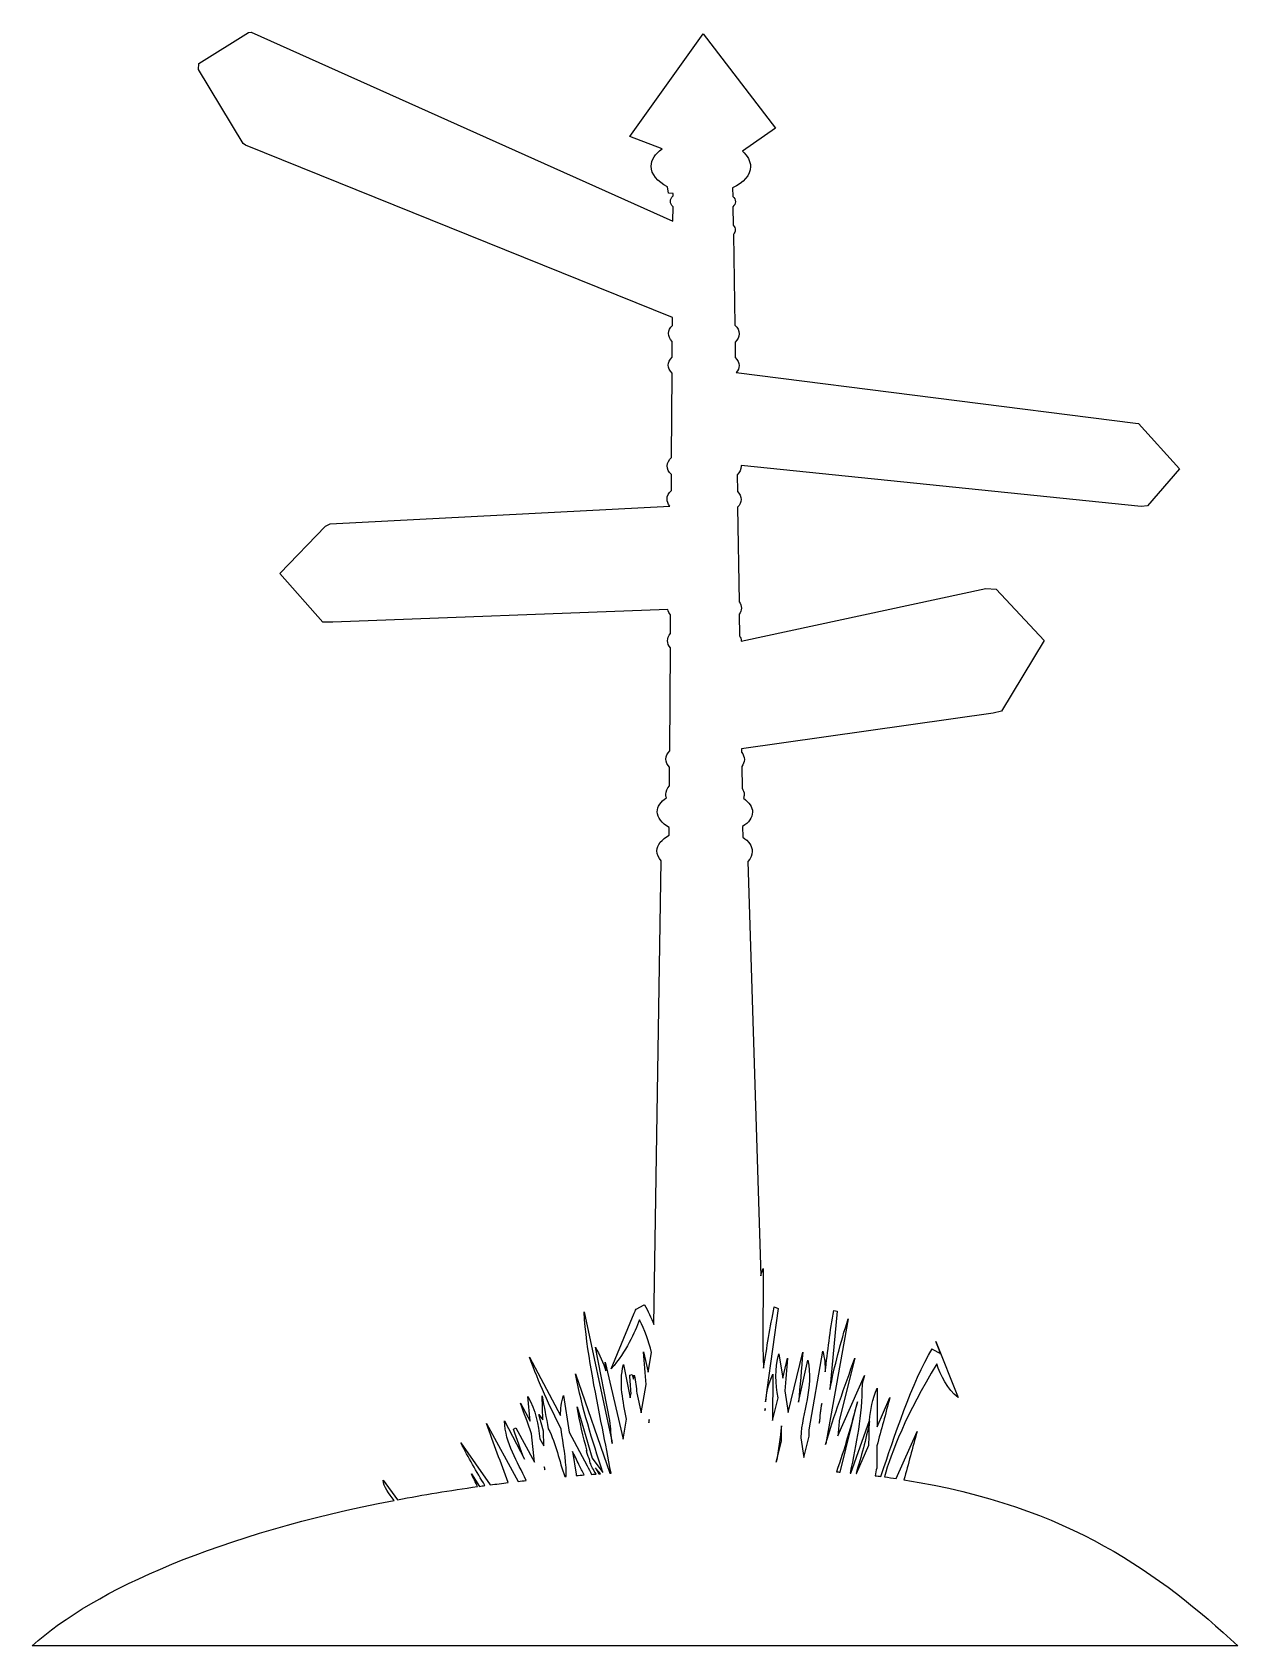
# Model space of a CAD drawing. Header units: centimetres. Extents: x -7.6 to 7.6, y -10.2 to 10.2.
import ezdxf

# ---------------------------------------------------------------- set-up
doc = ezdxf.new("R2010")
doc.units = ezdxf.units.CM
doc.header["$MEASUREMENT"] = 0
doc.layers.add('Camada 1', color=7, linetype='Continuous')

msp = doc.modelspace()

# ---------------------------------------------------------------- linework, layer by layer
at = {"layer": 'Camada 1'}
for points, knots in [([(6.49549, 4.21968), (6.49549, 4.21968), (6.90231, 4.68934), (6.90231, 4.68934), (6.90231, 4.68934), (6.90231, 4.68934), (6.38158, 5.2647), (6.38158, 5.2647), (6.38158, 5.2647), (6.38158, 5.2647), (6.34557, 5.26944), (6.34557, 5.26944), (6.34557, 5.26944), (6.34557, 5.26944), (1.28295, 5.91158), (1.28295, 5.91158), (1.28295, 5.91158), (1.3065, 5.93836), (1.3197, 5.96794), (1.31986, 5.99913), (1.31986, 5.99913), (1.3201, 6.03543), (1.30227, 6.06969), (1.27131, 6.1001), (1.27131, 6.1001), (1.27131, 6.1001), (1.26827, 6.29624), (1.26827, 6.29624), (1.26827, 6.29624), (1.30227, 6.32733), (1.3218, 6.36299), (1.32201, 6.40099), (1.32201, 6.40099), (1.3222, 6.44055), (1.30132, 6.47769), (1.26494, 6.5101), (1.26494, 6.5101), (1.26494, 6.5101), (1.2469, 7.66059), (1.2469, 7.66059), (1.2469, 7.66059), (1.26203, 7.67826), (1.27061, 7.69726), (1.27071, 7.71718), (1.27071, 7.71718), (1.27082, 7.73814), (1.26148, 7.75816), (1.24507, 7.77679), (1.24507, 7.77679), (1.24507, 7.77679), (1.24142, 8.00962), (1.24142, 8.00962), (1.24142, 8.00962), (1.26126, 8.02957), (1.27248, 8.05148), (1.27259, 8.07447), (1.27259, 8.07447), (1.27275, 8.0986), (1.26079, 8.12157), (1.23938, 8.14249), (1.23938, 8.14249), (1.23938, 8.14249), (1.23766, 8.251), (1.23766, 8.251), (1.23766, 8.251), (1.37567, 8.31474), (1.46375, 8.41097), (1.46428, 8.5191), (1.46428, 8.5191), (1.4646, 8.5908), (1.42639, 8.65772), (1.36062, 8.71367), (1.36062, 8.71367), (1.36062, 8.71367), (1.77938, 9.00577), (1.77938, 9.00577), (1.77938, 9.00577), (1.77938, 9.00577), (0.86419, 10.20105), (0.86419, 10.20105), (0.86419, 10.20105), (0.86419, 10.20105), (-0.06405, 8.9011), (-0.06405, 8.9011), (-0.06405, 8.9011), (-0.06405, 8.9011), (0.34259, 8.74301), (0.34259, 8.74301), (0.34259, 8.74301), (0.25726, 8.68351), (0.20593, 8.60807), (0.20548, 8.52568), (0.20548, 8.52568), (0.205, 8.42241), (0.2843, 8.32909), (0.41111, 8.26414), (0.41111, 8.26414), (0.41111, 8.26414), (0.42452, 8.18273), (0.42452, 8.18273), (0.42452, 8.18273), (0.42452, 8.18273), (0.48376, 8.17889), (0.48376, 8.17889), (0.48376, 8.17889), (0.48376, 8.17889), (0.48357, 8.14777), (0.48357, 8.14777), (0.48357, 8.14777), (0.46103, 8.12674), (0.44817, 8.1034), (0.44806, 8.07877), (0.44806, 8.07877), (0.44795, 8.05419), (0.46044, 8.0308), (0.48277, 8.00953), (0.48277, 8.00953), (0.48277, 8.00953), (0.48166, 7.82874), (0.48166, 7.82874), (0.48166, 7.82874), (0.48166, 7.82874), (-4.86347, 10.22154), (-4.86347, 10.22154), (-4.86347, 10.22154), (-4.86347, 10.22154), (-4.89953, 10.21723), (-4.89953, 10.21723), (-4.89953, 10.21723), (-4.89953, 10.21723), (-5.52723, 9.82443), (-5.52723, 9.82443), (-5.52723, 9.82443), (-5.52723, 9.82443), (-5.53212, 9.74791), (-5.53212, 9.74791), (-5.53212, 9.74791), (-5.53212, 9.74791), (-4.96541, 8.8133), (-4.96541, 8.8133), (-4.96541, 8.8133), (-4.96541, 8.8133), (-4.9385, 8.79057), (-4.9385, 8.79057), (-4.9385, 8.79057), (-4.9385, 8.79057), (0.47421, 6.60596), (0.47421, 6.60596), (0.47421, 6.60596), (0.47421, 6.60596), (0.47357, 6.50656), (0.47357, 6.50656), (0.47357, 6.50656), (0.44208, 6.47634), (0.42388, 6.44216), (0.42367, 6.40575), (0.42367, 6.40575), (0.42346, 6.36937), (0.44126, 6.33503), (0.47238, 6.30455), (0.47238, 6.30455), (0.47238, 6.30455), (0.47111, 6.10431), (0.47111, 6.10431), (0.47111, 6.10431), (0.43986, 6.0742), (0.42179, 6.04015), (0.42158, 6.00385), (0.42158, 6.00385), (0.42142, 5.96763), (0.43907, 5.93342), (0.46987, 5.90304), (0.46987, 5.90304), (0.46987, 5.90304), (0.46339, 4.83582), (0.46339, 4.83582), (0.46339, 4.83582), (0.42831, 4.80346), (0.40812, 4.76645), (0.40796, 4.72708), (0.40796, 4.72708), (0.40772, 4.68771), (0.42741, 4.65056), (0.46209, 4.61794), (0.46209, 4.61794), (0.46209, 4.61794), (0.46085, 4.4153), (0.46085, 4.4153), (0.46085, 4.4153), (0.42592, 4.38299), (0.40598, 4.34616), (0.40576, 4.30693), (0.40576, 4.30693), (0.40552, 4.27584), (0.41793, 4.24618), (0.44008, 4.21898), (0.44008, 4.21898), (0.44008, 4.21898), (-3.86546, 3.99408), (-3.86546, 3.99408), (-3.86546, 3.99408), (-3.86546, 3.99408), (-3.92496, 3.96471), (-3.92496, 3.96471), (-3.92496, 3.96471), (-3.92496, 3.96471), (-4.50379, 3.36239), (-4.50379, 3.36239), (-4.50379, 3.36239), (-4.50379, 3.36239), (-3.95507, 2.74827), (-3.95507, 2.74827), (-3.95507, 2.74827), (-3.95507, 2.74827), (-3.83042, 2.74763), (-3.83042, 2.74763), (-3.83042, 2.74763), (-3.83042, 2.74763), (0.41627, 2.90686), (0.41627, 2.90686), (0.41627, 2.90686), (0.42098, 2.88294), (0.43299, 2.86019), (0.45122, 2.83894), (0.45122, 2.83894), (0.45122, 2.83894), (0.44971, 2.60261), (0.44971, 2.60261), (0.44971, 2.60261), (0.42553, 2.57483), (0.41193, 2.54414), (0.41177, 2.51194), (0.41177, 2.51194), (0.41161, 2.47969), (0.42476, 2.44889), (0.44865, 2.42095), (0.44865, 2.42095), (0.44865, 2.42095), (0.44069, 1.11655), (0.44069, 1.11655), (0.44069, 1.11655), (0.41042, 1.08506), (0.39293, 1.04977), (0.39272, 1.01241), (0.39272, 1.01241), (0.39251, 0.97518), (0.40957, 0.93986), (0.43942, 0.90806), (0.43942, 0.90806), (0.43942, 0.90806), (0.43802, 0.67173), (0.43802, 0.67173), (0.43802, 0.67173), (0.40796, 0.64024), (0.39058, 0.60516), (0.39042, 0.56799), (0.39042, 0.56799), (0.39037, 0.55222), (0.39357, 0.53693), (0.39915, 0.52195), (0.39915, 0.52195), (0.32544, 0.47282), (0.28173, 0.41191), (0.28133, 0.34571), (0.28133, 0.34571), (0.28091, 0.26893), (0.33909, 0.1986), (0.43479, 0.14516), (0.43479, 0.14516), (0.43479, 0.14516), (0.43415, 0.04827), (0.43415, 0.04827), (0.43415, 0.04827), (0.33789, -0.0042), (0.27916, -0.07389), (0.27879, -0.15067), (0.27879, -0.15067), (0.27858, -0.19541), (0.29826, -0.23788), (0.33351, -0.27621), (0.33351, -0.27621), (0.33351, -0.27621), (0.23837, -6.15181), (0.23837, -6.15181), (0.23837, -6.15181), (0.20516, -6.06474), (0.16606, -5.9806), (0.11835, -5.90101), (0.11835, -5.90101), (0.11835, -5.90101), (0.11745, -5.90194), (0.11745, -5.90194), (0.11745, -5.90194), (0.11745, -5.90194), (0.01278, -5.9589), (0.01278, -5.9589), (0.01278, -5.9589), (0.00614, -5.97107), (-0.00339, -5.99634), (-0.01008, -6.0084), (-0.01008, -6.0084), (-0.01008, -6.0084), (-0.30009, -6.71317), (-0.30009, -6.71317), (-0.30009, -6.71317), (-0.10954, -6.49288), (-0.00233, -6.25327), (0.05628, -6.09158), (0.05628, -6.09158), (0.1234, -6.22202), (0.17116, -6.36228), (0.21006, -6.50663), (0.21006, -6.50663), (0.21006, -6.50663), (0.16746, -6.7538), (0.16746, -6.7538), (0.16746, -6.7538), (0.16746, -6.7538), (0.10872, -6.4998), (0.10872, -6.4998), (0.10872, -6.4998), (0.12031, -6.6382), (0.13007, -6.77547), (0.14026, -6.91184), (0.14026, -6.91184), (0.14026, -6.91184), (0.07843, -7.27017), (0.07843, -7.27017), (0.07843, -7.27017), (0.07843, -7.27017), (0.02117, -7.0226), (0.02117, -7.0226), (0.02117, -7.0226), (0.01934, -6.94748), (0.01027, -6.87107), (-0.01127, -6.79244), (-0.01127, -6.79244), (-0.01127, -6.79244), (-0.02016, -6.84403), (-0.02016, -6.84403), (-0.02016, -6.84403), (-0.02016, -6.84403), (-0.03394, -6.78442), (-0.03394, -6.78442), (-0.03394, -6.78442), (-0.03394, -6.78442), (-0.06712, -6.79458), (-0.06712, -6.79458), (-0.06712, -6.79458), (-0.06154, -6.86991), (-0.05601, -6.94481), (-0.0504, -7.01942), (-0.0504, -7.01942), (-0.0504, -7.01942), (-0.06069, -7.07924), (-0.06069, -7.07924), (-0.06069, -7.07924), (-0.06069, -7.07924), (-0.14729, -6.65937), (-0.14729, -6.65937), (-0.14729, -6.65937), (-0.20616, -6.90533), (-0.14986, -7.12734), (-0.10723, -7.34932), (-0.10723, -7.34932), (-0.10723, -7.34932), (-0.1512, -7.60427), (-0.1512, -7.60427), (-0.1512, -7.60427), (-0.1512, -7.60427), (-0.37647, -6.63074), (-0.37647, -6.63074), (-0.37647, -6.63074), (-0.3734, -6.66709), (-0.37054, -6.70347), (-0.36769, -6.7397), (-0.36769, -6.7397), (-0.40354, -6.63561), (-0.44662, -6.53502), (-0.50205, -6.44059), (-0.50205, -6.44059), (-0.50205, -6.44059), (-0.31872, -7.36708), (-0.31872, -7.36708), (-0.31872, -7.36708), (-0.30991, -7.46532), (-0.30012, -7.5633), (-0.28824, -7.66087), (-0.28824, -7.66087), (-0.29784, -7.6128), (-0.30755, -7.56409), (-0.31745, -7.51326), (-0.31745, -7.51326), (-0.31745, -7.51326), (-0.64633, -5.99077), (-0.64633, -5.99077), (-0.64633, -5.99077), (-0.61093, -6.50335), (-0.50922, -6.97232), (-0.41299, -7.4668), (-0.41299, -7.4668), (-0.37627, -7.65545), (-0.33949, -7.84425), (-0.30422, -8.0333), (-0.30422, -8.0333), (-0.30967, -8.0337), (-0.31515, -8.03399), (-0.32062, -8.03438), (-0.32062, -8.03438), (-0.32062, -8.03438), (-0.75369, -6.77772), (-0.75369, -6.77772), (-0.75369, -6.77772), (-0.67045, -7.21524), (-0.54157, -7.61407), (-0.40822, -8.02489), (-0.40822, -8.02489), (-0.40822, -8.02489), (-0.54101, -7.84579), (-0.54101, -7.84579), (-0.54101, -7.84579), (-0.54101, -7.84579), (-0.73119, -7.19269), (-0.73119, -7.19269), (-0.73119, -7.19269), (-0.70346, -7.3898), (-0.65623, -7.57226), (-0.60604, -7.758), (-0.60604, -7.758), (-0.60604, -7.758), (-0.61432, -7.74673), (-0.61432, -7.74673), (-0.61432, -7.74673), (-0.61146, -7.78097), (-0.59927, -7.81547), (-0.58117, -7.84989), (-0.58117, -7.84989), (-0.57643, -7.86733), (-0.5717, -7.88468), (-0.56699, -7.90225), (-0.56699, -7.90225), (-0.55527, -7.94588), (-0.52656, -7.99541), (-0.49333, -8.04642), (-0.49333, -8.04642), (-0.51243, -8.04788), (-0.53159, -8.04925), (-0.55061, -8.05071), (-0.55061, -8.05071), (-0.56873, -8.01512), (-0.58707, -7.97914), (-0.60588, -7.94186), (-0.60588, -7.94186), (-0.60588, -7.94186), (-0.83302, -7.51432), (-0.83302, -7.51432), (-0.83302, -7.51432), (-0.83302, -7.51432), (-0.90814, -7.04945), (-0.90814, -7.04945), (-0.90814, -7.04945), (-0.93314, -7.13689), (-0.94307, -7.22196), (-0.94399, -7.30536), (-0.94399, -7.30536), (-0.94399, -7.30536), (-1.33661, -6.56627), (-1.33661, -6.56627), (-1.33661, -6.56627), (-1.2208, -6.88896), (-1.08174, -7.18487), (-0.93465, -7.47964), (-0.93465, -7.47964), (-0.91483, -7.66596), (-0.87049, -7.84709), (-0.87332, -8.03331), (-0.87332, -8.03331), (-0.87356, -8.04802), (-0.87374, -8.06271), (-0.87393, -8.07752), (-0.87393, -8.07752), (-0.87393, -8.07752), (-0.88938, -8.07892), (-0.88938, -8.07892), (-0.88938, -8.07892), (-0.96225, -7.87966), (-0.99762, -7.66683), (-1.09935, -7.4717), (-1.09935, -7.4717), (-1.12586, -7.33443), (-1.15298, -7.19627), (-1.17859, -7.05652), (-1.17859, -7.05652), (-1.17859, -7.05652), (-1.16716, -7.36013), (-1.16716, -7.36013), (-1.16716, -7.36013), (-1.1838, -7.33658), (-1.20132, -7.31309), (-1.22095, -7.29033), (-1.22095, -7.29033), (-1.22095, -7.29033), (-1.16179, -7.50171), (-1.16179, -7.50171), (-1.16179, -7.50171), (-1.16179, -7.50171), (-1.15473, -7.68896), (-1.15473, -7.68896), (-1.15473, -7.68896), (-1.15473, -7.68896), (-1.20429, -7.59882), (-1.20429, -7.59882), (-1.20429, -7.59882), (-1.22569, -7.41808), (-1.2552, -7.23666), (-1.36002, -7.06301), (-1.36002, -7.06301), (-1.36002, -7.06301), (-1.32716, -7.37554), (-1.32716, -7.37554), (-1.32716, -7.37554), (-1.32716, -7.37554), (-1.45278, -7.14715), (-1.45278, -7.14715), (-1.45278, -7.14715), (-1.40402, -7.27709), (-1.35724, -7.40644), (-1.31038, -7.53498), (-1.31038, -7.53498), (-1.31038, -7.53498), (-1.27233, -7.89664), (-1.27233, -7.89664), (-1.27233, -7.89664), (-1.27233, -7.89664), (-1.5126, -7.45987), (-1.5126, -7.45987), (-1.5126, -7.45987), (-1.5126, -7.45987), (-1.54181, -7.4786), (-1.54181, -7.4786), (-1.54181, -7.4786), (-1.4953, -7.60594), (-1.44952, -7.73236), (-1.40261, -7.8577), (-1.40261, -7.8577), (-1.40261, -7.8577), (-1.65571, -7.37034), (-1.65571, -7.37034), (-1.65571, -7.37034), (-1.6437, -7.66636), (-1.48849, -7.88781), (-1.37904, -8.12816), (-1.37904, -8.12816), (-1.41283, -8.13181), (-1.44646, -8.13573), (-1.48001, -8.13954), (-1.48001, -8.13954), (-1.48001, -8.13954), (-1.88406, -7.40506), (-1.88406, -7.40506), (-1.88406, -7.40506), (-1.78905, -7.65819), (-1.70176, -7.90872), (-1.60646, -8.15457), (-1.60646, -8.15457), (-1.6834, -8.16391), (-1.75979, -8.17367), (-1.83562, -8.18359), (-1.83562, -8.18359), (-1.83562, -8.18359), (-2.20704, -7.64924), (-2.20704, -7.64924), (-2.20704, -7.64924), (-2.11198, -7.83934), (-2.00921, -8.01807), (-1.90176, -8.19222), (-1.90176, -8.19222), (-1.92549, -8.19545), (-1.94896, -8.19878), (-1.97259, -8.20193), (-1.97259, -8.20193), (-1.97259, -8.20193), (-2.07242, -8.04228), (-2.07242, -8.04228), (-2.07242, -8.04228), (-2.04781, -8.09816), (-2.02173, -8.15219), (-1.99469, -8.20503), (-1.99469, -8.20503), (-2.34571, -8.25382), (-2.68438, -8.30959), (-3.01, -8.37159), (-3.01, -8.37159), (-3.01, -8.37159), (-3.19359, -8.12378), (-3.19359, -8.12378), (-3.19359, -8.12378), (-3.18647, -8.20847), (-3.12292, -8.29412), (-3.05138, -8.37942), (-3.05138, -8.37942), (-5.24928, -8.80211), (-6.848, -9.50352), (-7.64043, -10.22154), (-7.64043, -10.22154), (-7.64043, -10.22154), (7.64043, -10.22154), (7.64043, -10.22154), (7.64043, -10.22154), (6.66163, -9.3236), (5.51778, -8.45172), (3.409, -8.11855), (3.409, -8.11855), (3.46491, -7.91678), (3.51759, -7.71257), (3.575, -7.50644), (3.575, -7.50644), (3.575, -7.50644), (3.31163, -8.10347), (3.31163, -8.10347), (3.31163, -8.10347), (3.26255, -8.09622), (3.21281, -8.08937), (3.16264, -8.08265), (3.16264, -8.08265), (3.24305, -7.77581), (3.44215, -7.28602), (3.8242, -6.65004), (3.8242, -6.65004), (3.87421, -6.79209), (3.95943, -6.97815), (4.09685, -7.07655), (4.09685, -7.07655), (4.09685, -7.07655), (3.81427, -6.36879), (3.81427, -6.36879), (3.81427, -6.36879), (3.88626, -6.55802), (3.87703, -6.53265), (3.87049, -6.52037), (3.87049, -6.52037), (3.87049, -6.52037), (3.76643, -6.46235), (3.76643, -6.46235), (3.76643, -6.46235), (3.76643, -6.46235), (3.76548, -6.46132), (3.76548, -6.46132), (3.76548, -6.46132), (3.51357, -6.87256), (3.28095, -7.60326), (3.12365, -8.05094), (3.12365, -8.05094), (3.1205, -8.05996), (3.11817, -8.06809), (3.11561, -8.07653), (3.11561, -8.07653), (3.0923, -8.07359), (3.06915, -8.07058), (3.04568, -8.06764), (3.04568, -8.06764), (3.05166, -8.03515), (3.05753, -8.00282), (3.06357, -7.97035), (3.06357, -7.97035), (3.06357, -7.97035), (3.06577, -7.68949), (3.06577, -7.68949), (3.06577, -7.68949), (3.12181, -7.48719), (3.17467, -7.28232), (3.23225, -7.07563), (3.23225, -7.07563), (3.23225, -7.07563), (3.06763, -7.44893), (3.06763, -7.44893), (3.06763, -7.44893), (3.06763, -7.44893), (3.07149, -6.95903), (3.07149, -6.95903), (3.07149, -6.95903), (3.0063, -7.09516), (2.98328, -7.23174), (2.97415, -7.36763), (2.97415, -7.36763), (2.97415, -7.36763), (2.73658, -8.03433), (2.73658, -8.03433), (2.73658, -8.03433), (2.73348, -8.03407), (2.73036, -8.03385), (2.72724, -8.03348), (2.72724, -8.03348), (2.80566, -7.66341), (2.87723, -7.30164), (2.87758, -6.91308), (2.87758, -6.91308), (2.88808, -6.87434), (2.89872, -6.83545), (2.90954, -6.79664), (2.90954, -6.79664), (2.90954, -6.79664), (2.5723, -7.56118), (2.5723, -7.56118), (2.5723, -7.56118), (2.57767, -7.49747), (2.58307, -7.43352), (2.5886, -7.36928), (2.5886, -7.36928), (2.5886, -7.36928), (2.78603, -6.57595), (2.78603, -6.57595), (2.78603, -6.57595), (2.65776, -6.94756), (2.52015, -7.30485), (2.41575, -7.67289), (2.41575, -7.67289), (2.41919, -7.65514), (2.42297, -7.63585), (2.42731, -7.61447), (2.42731, -7.61447), (2.42731, -7.61447), (2.70269, -6.08137), (2.70269, -6.08137), (2.70269, -6.08137), (2.60241, -6.38241), (2.53185, -6.67764), (2.4692, -6.97585), (2.4692, -6.97585), (2.4692, -6.97585), (2.56368, -5.98176), (2.56368, -5.98176), (2.56368, -5.98176), (2.56368, -5.98176), (2.51867, -5.97377), (2.51867, -5.97377), (2.51867, -5.97377), (2.47306, -6.23327), (2.44199, -6.49021), (2.41223, -6.75096), (2.41223, -6.75096), (2.41249, -6.66608), (2.40366, -6.57954), (2.37918, -6.49021), (2.37918, -6.49021), (2.37918, -6.49021), (2.20739, -7.48682), (2.20739, -7.48682), (2.20739, -7.48682), (2.2075, -7.51349), (2.20763, -7.54016), (2.20763, -7.56667), (2.20763, -7.56667), (2.20763, -7.56667), (2.14215, -7.83692), (2.14215, -7.83692), (2.14215, -7.83692), (2.14215, -7.83692), (2.10151, -7.58551), (2.10151, -7.58551), (2.10151, -7.58551), (2.10162, -7.58432), (2.10167, -7.58316), (2.10172, -7.58207), (2.10172, -7.58207), (2.11423, -7.25716), (2.26994, -6.95533), (2.18922, -6.60171), (2.18922, -6.60171), (2.18922, -6.60171), (2.07288, -7.13752), (2.07288, -7.13752), (2.07288, -7.13752), (2.09233, -6.92834), (2.10818, -6.71734), (2.12836, -6.50358), (2.12836, -6.50358), (2.12836, -6.50358), (1.94305, -7.26796), (1.94305, -7.26796), (1.94305, -7.26796), (1.94305, -7.26796), (1.89839, -6.9915), (1.89839, -6.9915), (1.89839, -6.9915), (1.90995, -6.85535), (1.92114, -6.71816), (1.93421, -6.57989), (1.93421, -6.57989), (1.93421, -6.57989), (1.8728, -6.83328), (1.8728, -6.83328), (1.8728, -6.83328), (1.8728, -6.83328), (1.82266, -6.52292), (1.82266, -6.52292), (1.82266, -6.52292), (1.76694, -6.718), (1.78602, -6.90082), (1.81274, -7.08098), (1.81274, -7.08098), (1.81274, -7.08098), (1.74345, -7.3671), (1.74345, -7.3671), (1.74345, -7.3671), (1.74345, -7.3671), (1.74805, -6.77883), (1.74805, -6.77883), (1.74805, -6.77883), (1.69217, -6.89562), (1.66735, -7.01254), (1.6556, -7.12932), (1.6556, -7.12932), (1.6606, -7.07294), (1.66618, -7.02235), (1.67288, -6.98033), (1.67288, -6.98033), (1.67288, -6.98033), (1.81544, -5.94808), (1.81544, -5.94808), (1.81544, -5.94808), (1.81544, -5.94808), (1.76549, -5.92861), (1.76549, -5.92861), (1.76549, -5.92861), (1.71202, -6.186), (1.67154, -6.44211), (1.63076, -6.70281), (1.63076, -6.70281), (1.63076, -6.70281), (1.6224, -6.43574), (1.6224, -6.43574), (1.6224, -6.43574), (1.6224, -6.43574), (1.62348, -5.44056), (1.62348, -5.44056), (1.62348, -5.44056), (1.61253, -5.4717), (1.60287, -5.50335), (1.59419, -5.5352), (1.59419, -5.5352), (1.59419, -5.5352), (1.4297, -0.28319), (1.4297, -0.28319), (1.4297, -0.28319), (1.46595, -0.24506), (1.48648, -0.20239), (1.48672, -0.15722), (1.48672, -0.15722), (1.48704, -0.0897), (1.44224, -0.02715), (1.36626, 0.02333), (1.36626, 0.02333), (1.36626, 0.02333), (1.3642, 0.15811), (1.3642, 0.15811), (1.3642, 0.15811), (1.44231, 0.20817), (1.48892, 0.27088), (1.48935, 0.33919), (1.48935, 0.33919), (1.48967, 0.40502), (1.44694, 0.46611), (1.37452, 0.51591), (1.37452, 0.51591), (1.38055, 0.53099), (1.38391, 0.5466), (1.38397, 0.56258), (1.38397, 0.56258), (1.38413, 0.59086), (1.37421, 0.61801), (1.35661, 0.64338), (1.35661, 0.64338), (1.35661, 0.64338), (1.35232, 0.91884), (1.35232, 0.91884), (1.35232, 0.91884), (1.37383, 0.9462), (1.38616, 0.97586), (1.38632, 1.00703), (1.38632, 1.00703), (1.38648, 1.04018), (1.37322, 1.07183), (1.34938, 1.1008), (1.34938, 1.1008), (1.34938, 1.1008), (1.34877, 1.1411), (1.34877, 1.1411), (1.34877, 1.1411), (1.34877, 1.1411), (4.5388, 1.5938), (4.5388, 1.5938), (4.5388, 1.5938), (4.5388, 1.5938), (4.64524, 1.6197), (4.64524, 1.6197), (4.64524, 1.6197), (4.64524, 1.6197), (5.18573, 2.51582), (5.18573, 2.51582), (5.18573, 2.51582), (5.18573, 2.51582), (4.57806, 3.16545), (4.57806, 3.16545), (4.57806, 3.16545), (4.57806, 3.16545), (4.44521, 3.175), (4.44521, 3.175), (4.44521, 3.175), (4.44521, 3.175), (1.34681, 2.50825), (1.34681, 2.50825), (1.34681, 2.50825), (1.34665, 2.53164), (1.33956, 2.55423), (1.32633, 2.57569), (1.32633, 2.57569), (1.32633, 2.57569), (1.3221, 2.84871), (1.3221, 2.84871), (1.3221, 2.84871), (1.33919, 2.87258), (1.34898, 2.89827), (1.34917, 2.92515), (1.34917, 2.92515), (1.34928, 2.95373), (1.33856, 2.98095), (1.31962, 3.0063), (1.31962, 3.0063), (1.31962, 3.0063), (1.30089, 4.20481), (1.30089, 4.20481), (1.30089, 4.20481), (1.32864, 4.23428), (1.34463, 4.26712), (1.34484, 4.30181), (1.34484, 4.30181), (1.34505, 4.33832), (1.32777, 4.37277), (1.2978, 4.40365), (1.2978, 4.40365), (1.2978, 4.40365), (1.29447, 4.61622), (1.29447, 4.61622), (1.29447, 4.61622), (1.32762, 4.64786), (1.34683, 4.68379), (1.34699, 4.72205), (1.34699, 4.72205), (1.34704, 4.72565), (1.3463, 4.72914), (1.34598, 4.73271), (1.34598, 4.73271), (1.34598, 4.73271), (6.41675, 4.21447), (6.41675, 4.21447), (6.41675, 4.21447), (6.41675, 4.21447), (6.49549, 4.21968), (6.49549, 4.21968)], [0, 0, 0, 0, 0.00414938, 0.00414938, 0.00414938, 0.00414938, 0.00829876, 0.00829876, 0.00829876, 0.00829876, 0.01244813, 0.01244813, 0.01244813, 0.01244813, 0.01659751, 0.01659751, 0.01659751, 0.01659751, 0.02074689, 0.02074689, 0.02074689, 0.02074689, 0.02489627, 0.02489627, 0.02489627, 0.02489627, 0.02904564, 0.02904564, 0.02904564, 0.02904564, 0.03319502, 0.03319502, 0.03319502, 0.03319502, 0.0373444, 0.0373444, 0.0373444, 0.0373444, 0.04149378, 0.04149378, 0.04149378, 0.04149378, 0.04564315, 0.04564315, 0.04564315, 0.04564315, 0.04979253, 0.04979253, 0.04979253, 0.04979253, 0.05394191, 0.05394191, 0.05394191, 0.05394191, 0.05809129, 0.05809129, 0.05809129, 0.05809129, 0.06224066, 0.06224066, 0.06224066, 0.06224066, 0.06639004, 0.06639004, 0.06639004, 0.06639004, 0.07053942, 0.07053942, 0.07053942, 0.07053942, 0.0746888, 0.0746888, 0.0746888, 0.0746888, 0.07883817, 0.07883817, 0.07883817, 0.07883817, 0.08298755, 0.08298755, 0.08298755, 0.08298755, 0.08713693, 0.08713693, 0.08713693, 0.08713693, 0.09128631, 0.09128631, 0.09128631, 0.09128631, 0.09543568, 0.09543568, 0.09543568, 0.09543568, 0.09958506, 0.09958506, 0.09958506, 0.09958506, 0.10373444, 0.10373444, 0.10373444, 0.10373444, 0.10788382, 0.10788382, 0.10788382, 0.10788382, 0.1120332, 0.1120332, 0.1120332, 0.1120332, 0.11618257, 0.11618257, 0.11618257, 0.11618257, 0.12033195, 0.12033195, 0.12033195, 0.12033195, 0.12448133, 0.12448133, 0.12448133, 0.12448133, 0.12863071, 0.12863071, 0.12863071, 0.12863071, 0.13278008, 0.13278008, 0.13278008, 0.13278008, 0.13692946, 0.13692946, 0.13692946, 0.13692946, 0.14107884, 0.14107884, 0.14107884, 0.14107884, 0.14522822, 0.14522822, 0.14522822, 0.14522822, 0.14937759, 0.14937759, 0.14937759, 0.14937759, 0.15352697, 0.15352697, 0.15352697, 0.15352697, 0.15767635, 0.15767635, 0.15767635, 0.15767635, 0.16182573, 0.16182573, 0.16182573, 0.16182573, 0.1659751, 0.1659751, 0.1659751, 0.1659751, 0.17012448, 0.17012448, 0.17012448, 0.17012448, 0.17427386, 0.17427386, 0.17427386, 0.17427386, 0.17842324, 0.17842324, 0.17842324, 0.17842324, 0.18257261, 0.18257261, 0.18257261, 0.18257261, 0.18672199, 0.18672199, 0.18672199, 0.18672199, 0.19087137, 0.19087137, 0.19087137, 0.19087137, 0.19502075, 0.19502075, 0.19502075, 0.19502075, 0.19917012, 0.19917012, 0.19917012, 0.19917012, 0.2033195, 0.2033195, 0.2033195, 0.2033195, 0.20746888, 0.20746888, 0.20746888, 0.20746888, 0.21161826, 0.21161826, 0.21161826, 0.21161826, 0.21576763, 0.21576763, 0.21576763, 0.21576763, 0.21991701, 0.21991701, 0.21991701, 0.21991701, 0.22406639, 0.22406639, 0.22406639, 0.22406639, 0.22821577, 0.22821577, 0.22821577, 0.22821577, 0.23236515, 0.23236515, 0.23236515, 0.23236515, 0.23651452, 0.23651452, 0.23651452, 0.23651452, 0.2406639, 0.2406639, 0.2406639, 0.2406639, 0.24481328, 0.24481328, 0.24481328, 0.24481328, 0.24896266, 0.24896266, 0.24896266, 0.24896266, 0.25311203, 0.25311203, 0.25311203, 0.25311203, 0.25726141, 0.25726141, 0.25726141, 0.25726141, 0.26141079, 0.26141079, 0.26141079, 0.26141079, 0.26556017, 0.26556017, 0.26556017, 0.26556017, 0.26970954, 0.26970954, 0.26970954, 0.26970954, 0.27385892, 0.27385892, 0.27385892, 0.27385892, 0.2780083, 0.2780083, 0.2780083, 0.2780083, 0.28215768, 0.28215768, 0.28215768, 0.28215768, 0.28630705, 0.28630705, 0.28630705, 0.28630705, 0.29045643, 0.29045643, 0.29045643, 0.29045643, 0.29460581, 0.29460581, 0.29460581, 0.29460581, 0.29875519, 0.29875519, 0.29875519, 0.29875519, 0.30290456, 0.30290456, 0.30290456, 0.30290456, 0.30705394, 0.30705394, 0.30705394, 0.30705394, 0.31120332, 0.31120332, 0.31120332, 0.31120332, 0.3153527, 0.3153527, 0.3153527, 0.3153527, 0.31950207, 0.31950207, 0.31950207, 0.31950207, 0.32365145, 0.32365145, 0.32365145, 0.32365145, 0.32780083, 0.32780083, 0.32780083, 0.32780083, 0.33195021, 0.33195021, 0.33195021, 0.33195021, 0.33609959, 0.33609959, 0.33609959, 0.33609959, 0.34024896, 0.34024896, 0.34024896, 0.34024896, 0.34439834, 0.34439834, 0.34439834, 0.34439834, 0.34854772, 0.34854772, 0.34854772, 0.34854772, 0.3526971, 0.3526971, 0.3526971, 0.3526971, 0.35684647, 0.35684647, 0.35684647, 0.35684647, 0.36099585, 0.36099585, 0.36099585, 0.36099585, 0.36514523, 0.36514523, 0.36514523, 0.36514523, 0.36929461, 0.36929461, 0.36929461, 0.36929461, 0.37344398, 0.37344398, 0.37344398, 0.37344398, 0.37759336, 0.37759336, 0.37759336, 0.37759336, 0.38174274, 0.38174274, 0.38174274, 0.38174274, 0.38589212, 0.38589212, 0.38589212, 0.38589212, 0.39004149, 0.39004149, 0.39004149, 0.39004149, 0.39419087, 0.39419087, 0.39419087, 0.39419087, 0.39834025, 0.39834025, 0.39834025, 0.39834025, 0.40248963, 0.40248963, 0.40248963, 0.40248963, 0.406639, 0.406639, 0.406639, 0.406639, 0.41078838, 0.41078838, 0.41078838, 0.41078838, 0.41493776, 0.41493776, 0.41493776, 0.41493776, 0.41908714, 0.41908714, 0.41908714, 0.41908714, 0.42323651, 0.42323651, 0.42323651, 0.42323651, 0.42738589, 0.42738589, 0.42738589, 0.42738589, 0.43153527, 0.43153527, 0.43153527, 0.43153527, 0.43568465, 0.43568465, 0.43568465, 0.43568465, 0.43983402, 0.43983402, 0.43983402, 0.43983402, 0.4439834, 0.4439834, 0.4439834, 0.4439834, 0.44813278, 0.44813278, 0.44813278, 0.44813278, 0.45228216, 0.45228216, 0.45228216, 0.45228216, 0.45643154, 0.45643154, 0.45643154, 0.45643154, 0.46058091, 0.46058091, 0.46058091, 0.46058091, 0.46473029, 0.46473029, 0.46473029, 0.46473029, 0.46887967, 0.46887967, 0.46887967, 0.46887967, 0.47302905, 0.47302905, 0.47302905, 0.47302905, 0.47717842, 0.47717842, 0.47717842, 0.47717842, 0.4813278, 0.4813278, 0.4813278, 0.4813278, 0.48547718, 0.48547718, 0.48547718, 0.48547718, 0.48962656, 0.48962656, 0.48962656, 0.48962656, 0.49377593, 0.49377593, 0.49377593, 0.49377593, 0.49792531, 0.49792531, 0.49792531, 0.49792531, 0.50207469, 0.50207469, 0.50207469, 0.50207469, 0.50622407, 0.50622407, 0.50622407, 0.50622407, 0.51037344, 0.51037344, 0.51037344, 0.51037344, 0.51452282, 0.51452282, 0.51452282, 0.51452282, 0.5186722, 0.5186722, 0.5186722, 0.5186722, 0.52282158, 0.52282158, 0.52282158, 0.52282158, 0.52697095, 0.52697095, 0.52697095, 0.52697095, 0.53112033, 0.53112033, 0.53112033, 0.53112033, 0.53526971, 0.53526971, 0.53526971, 0.53526971, 0.53941909, 0.53941909, 0.53941909, 0.53941909, 0.54356846, 0.54356846, 0.54356846, 0.54356846, 0.54771784, 0.54771784, 0.54771784, 0.54771784, 0.55186722, 0.55186722, 0.55186722, 0.55186722, 0.5560166, 0.5560166, 0.5560166, 0.5560166, 0.56016598, 0.56016598, 0.56016598, 0.56016598, 0.56431535, 0.56431535, 0.56431535, 0.56431535, 0.56846473, 0.56846473, 0.56846473, 0.56846473, 0.57261411, 0.57261411, 0.57261411, 0.57261411, 0.57676349, 0.57676349, 0.57676349, 0.57676349, 0.58091286, 0.58091286, 0.58091286, 0.58091286, 0.58506224, 0.58506224, 0.58506224, 0.58506224, 0.58921162, 0.58921162, 0.58921162, 0.58921162, 0.593361, 0.593361, 0.593361, 0.593361, 0.59751037, 0.59751037, 0.59751037, 0.59751037, 0.60165975, 0.60165975, 0.60165975, 0.60165975, 0.60580913, 0.60580913, 0.60580913, 0.60580913, 0.60995851, 0.60995851, 0.60995851, 0.60995851, 0.61410788, 0.61410788, 0.61410788, 0.61410788, 0.61825726, 0.61825726, 0.61825726, 0.61825726, 0.62240664, 0.62240664, 0.62240664, 0.62240664, 0.62655602, 0.62655602, 0.62655602, 0.62655602, 0.63070539, 0.63070539, 0.63070539, 0.63070539, 0.63485477, 0.63485477, 0.63485477, 0.63485477, 0.63900415, 0.63900415, 0.63900415, 0.63900415, 0.64315353, 0.64315353, 0.64315353, 0.64315353, 0.6473029, 0.6473029, 0.6473029, 0.6473029, 0.65145228, 0.65145228, 0.65145228, 0.65145228, 0.65560166, 0.65560166, 0.65560166, 0.65560166, 0.65975104, 0.65975104, 0.65975104, 0.65975104, 0.66390041, 0.66390041, 0.66390041, 0.66390041, 0.66804979, 0.66804979, 0.66804979, 0.66804979, 0.67219917, 0.67219917, 0.67219917, 0.67219917, 0.67634855, 0.67634855, 0.67634855, 0.67634855, 0.68049793, 0.68049793, 0.68049793, 0.68049793, 0.6846473, 0.6846473, 0.6846473, 0.6846473, 0.68879668, 0.68879668, 0.68879668, 0.68879668, 0.69294606, 0.69294606, 0.69294606, 0.69294606, 0.69709544, 0.69709544, 0.69709544, 0.69709544, 0.70124481, 0.70124481, 0.70124481, 0.70124481, 0.70539419, 0.70539419, 0.70539419, 0.70539419, 0.70954357, 0.70954357, 0.70954357, 0.70954357, 0.71369295, 0.71369295, 0.71369295, 0.71369295, 0.71784232, 0.71784232, 0.71784232, 0.71784232, 0.7219917, 0.7219917, 0.7219917, 0.7219917, 0.72614108, 0.72614108, 0.72614108, 0.72614108, 0.73029046, 0.73029046, 0.73029046, 0.73029046, 0.73443983, 0.73443983, 0.73443983, 0.73443983, 0.73858921, 0.73858921, 0.73858921, 0.73858921, 0.74273859, 0.74273859, 0.74273859, 0.74273859, 0.74688797, 0.74688797, 0.74688797, 0.74688797, 0.75103734, 0.75103734, 0.75103734, 0.75103734, 0.75518672, 0.75518672, 0.75518672, 0.75518672, 0.7593361, 0.7593361, 0.7593361, 0.7593361, 0.76348548, 0.76348548, 0.76348548, 0.76348548, 0.76763485, 0.76763485, 0.76763485, 0.76763485, 0.77178423, 0.77178423, 0.77178423, 0.77178423, 0.77593361, 0.77593361, 0.77593361, 0.77593361, 0.78008299, 0.78008299, 0.78008299, 0.78008299, 0.78423237, 0.78423237, 0.78423237, 0.78423237, 0.78838174, 0.78838174, 0.78838174, 0.78838174, 0.79253112, 0.79253112, 0.79253112, 0.79253112, 0.7966805, 0.7966805, 0.7966805, 0.7966805, 0.80082988, 0.80082988, 0.80082988, 0.80082988, 0.80497925, 0.80497925, 0.80497925, 0.80497925, 0.80912863, 0.80912863, 0.80912863, 0.80912863, 0.81327801, 0.81327801, 0.81327801, 0.81327801, 0.81742739, 0.81742739, 0.81742739, 0.81742739, 0.82157676, 0.82157676, 0.82157676, 0.82157676, 0.82572614, 0.82572614, 0.82572614, 0.82572614, 0.82987552, 0.82987552, 0.82987552, 0.82987552, 0.8340249, 0.8340249, 0.8340249, 0.8340249, 0.83817427, 0.83817427, 0.83817427, 0.83817427, 0.84232365, 0.84232365, 0.84232365, 0.84232365, 0.84647303, 0.84647303, 0.84647303, 0.84647303, 0.85062241, 0.85062241, 0.85062241, 0.85062241, 0.85477178, 0.85477178, 0.85477178, 0.85477178, 0.85892116, 0.85892116, 0.85892116, 0.85892116, 0.86307054, 0.86307054, 0.86307054, 0.86307054, 0.86721992, 0.86721992, 0.86721992, 0.86721992, 0.87136929, 0.87136929, 0.87136929, 0.87136929, 0.87551867, 0.87551867, 0.87551867, 0.87551867, 0.87966805, 0.87966805, 0.87966805, 0.87966805, 0.88381743, 0.88381743, 0.88381743, 0.88381743, 0.8879668, 0.8879668, 0.8879668, 0.8879668, 0.89211618, 0.89211618, 0.89211618, 0.89211618, 0.89626556, 0.89626556, 0.89626556, 0.89626556, 0.90041494, 0.90041494, 0.90041494, 0.90041494, 0.90456432, 0.90456432, 0.90456432, 0.90456432, 0.90871369, 0.90871369, 0.90871369, 0.90871369, 0.91286307, 0.91286307, 0.91286307, 0.91286307, 0.91701245, 0.91701245, 0.91701245, 0.91701245, 0.92116183, 0.92116183, 0.92116183, 0.92116183, 0.9253112, 0.9253112, 0.9253112, 0.9253112, 0.92946058, 0.92946058, 0.92946058, 0.92946058, 0.93360996, 0.93360996, 0.93360996, 0.93360996, 0.93775934, 0.93775934, 0.93775934, 0.93775934, 0.94190871, 0.94190871, 0.94190871, 0.94190871, 0.94605809, 0.94605809, 0.94605809, 0.94605809, 0.95020747, 0.95020747, 0.95020747, 0.95020747, 0.95435685, 0.95435685, 0.95435685, 0.95435685, 0.95850622, 0.95850622, 0.95850622, 0.95850622, 0.9626556, 0.9626556, 0.9626556, 0.9626556, 0.96680498, 0.96680498, 0.96680498, 0.96680498, 0.97095436, 0.97095436, 0.97095436, 0.97095436, 0.97510373, 0.97510373, 0.97510373, 0.97510373, 0.97925311, 0.97925311, 0.97925311, 0.97925311, 0.98340249, 0.98340249, 0.98340249, 0.98340249, 0.98755187, 0.98755187, 0.98755187, 0.98755187, 0.99170124, 0.99170124, 0.99170124, 0.99170124, 1, 1, 1, 1]), ([(2.36654, -7.1515), (2.35725, -7.2322), (2.34791, -7.31279), (2.33847, -7.39341), (2.33847, -7.39341), (2.33847, -7.39341), (2.33643, -7.40291), (2.33643, -7.40291), (2.33643, -7.40291), (2.34093, -7.31867), (2.35289, -7.23514), (2.36654, -7.1515)], [0, 0, 0, 0, 0.25, 0.25, 0.25, 0.25, 0.5, 0.5, 0.5, 0.5, 1, 1, 1, 1]), ([(2.81861, -7.13235), (2.81861, -7.13235), (2.60073, -8.0222), (2.60073, -8.0222), (2.60073, -8.0222), (2.58501, -8.0209), (2.5693, -8.01961), (2.55353, -8.01844), (2.55353, -8.01844), (2.65811, -7.72917), (2.73807, -7.4332), (2.81861, -7.13235)], [0, 0, 0, 0, 0.25, 0.25, 0.25, 0.25, 0.5, 0.5, 0.5, 0.5, 1, 1, 1, 1]), ([(0.1764, -7.39828), (0.17666, -7.38442), (0.17698, -7.37066), (0.17775, -7.35682), (0.17775, -7.35682), (0.1786, -7.36523), (0.17955, -7.37352), (0.18045, -7.38193), (0.18045, -7.38193), (0.18045, -7.38193), (0.1764, -7.39828), (0.1764, -7.39828)], [0, 0, 0, 0, 0.25, 0.25, 0.25, 0.25, 0.5, 0.5, 0.5, 0.5, 1, 1, 1, 1]), ([(1.64896, -7.21463), (1.6484, -7.2241), (1.64822, -7.23363), (1.64772, -7.24305), (1.64772, -7.24305), (1.64772, -7.24305), (1.64756, -7.23596), (1.64756, -7.23596), (1.64756, -7.23596), (1.64801, -7.22884), (1.64846, -7.22151), (1.64896, -7.21463)], [0, 0, 0, 0, 0.25, 0.25, 0.25, 0.25, 0.5, 0.5, 0.5, 0.5, 1, 1, 1, 1]), ([(1.85626, -7.43596), (1.85729, -7.4594), (1.85787, -7.48295), (1.85756, -7.50668), (1.85756, -7.50668), (1.85692, -7.54706), (1.85637, -7.58748), (1.85587, -7.62775), (1.85587, -7.62775), (1.85587, -7.62775), (1.79084, -7.89628), (1.79084, -7.89628), (1.79084, -7.89628), (1.81838, -7.74348), (1.83915, -7.5901), (1.85626, -7.43596)], [0, 0, 0, 0, 0.2, 0.2, 0.2, 0.2, 0.4, 0.4, 0.4, 0.4, 0.6, 0.6, 0.6, 0.6, 1, 1, 1, 1]), ([(2.97318, -7.38156), (2.96715, -7.48205), (2.96802, -7.58214), (2.965, -7.68162), (2.965, -7.68162), (2.965, -7.68162), (2.80646, -8.04092), (2.80646, -8.04092), (2.80646, -8.04092), (2.8049, -8.04092), (2.80336, -8.04068), (2.8018, -8.04058), (2.8018, -8.04058), (2.86721, -7.8264), (2.92621, -7.60915), (2.97318, -7.38156)], [0, 0, 0, 0, 0.2, 0.2, 0.2, 0.2, 0.4, 0.4, 0.4, 0.4, 0.6, 0.6, 0.6, 0.6, 1, 1, 1, 1]), ([(-0.74697, -8.06651), (-0.74692, -8.06048), (-0.74684, -8.05434), (-0.74676, -8.04817), (-0.74676, -8.04817), (-0.74676, -8.04817), (-0.7933, -7.75985), (-0.7933, -7.75985), (-0.7933, -7.75985), (-0.7657, -7.81412), (-0.73808, -7.86859), (-0.71035, -7.92344), (-0.71035, -7.92344), (-0.68765, -7.96834), (-0.66492, -8.01327), (-0.64227, -8.05801), (-0.64227, -8.05801), (-0.67723, -8.06082), (-0.71221, -8.06365), (-0.74697, -8.06651)], [0, 0, 0, 0, 0.16666667, 0.16666667, 0.16666667, 0.16666667, 0.33333333, 0.33333333, 0.33333333, 0.33333333, 0.5, 0.5, 0.5, 0.5, 0.66666667, 0.66666667, 0.66666667, 0.66666667, 1, 1, 1, 1]), ([(-1.15319, -7.95293), (-1.15007, -7.96071), (-1.14692, -7.96867), (-1.14377, -7.9765), (-1.14377, -7.9765), (-1.14377, -7.9765), (-1.14316, -7.99346), (-1.14316, -7.99346), (-1.14316, -7.99346), (-1.14665, -7.97991), (-1.15009, -7.96655), (-1.15319, -7.95293)], [0, 0, 0, 0, 0.25, 0.25, 0.25, 0.25, 0.5, 0.5, 0.5, 0.5, 1, 1, 1, 1]), ([(-0.45651, -8.04392), (-0.47416, -8.01746), (-0.49009, -7.9914), (-0.50202, -7.96608), (-0.50202, -7.96608), (-0.48159, -7.99156), (-0.45987, -8.01717), (-0.4381, -8.0426), (-0.4381, -8.0426), (-0.44426, -8.04307), (-0.45037, -8.04344), (-0.45651, -8.04392)], [0, 0, 0, 0, 0.25, 0.25, 0.25, 0.25, 0.5, 0.5, 0.5, 0.5, 1, 1, 1, 1])]:
    msp.add_open_spline(points, degree=3, knots=knots, dxfattribs=at)

doc.saveas('drawing.dxf')
